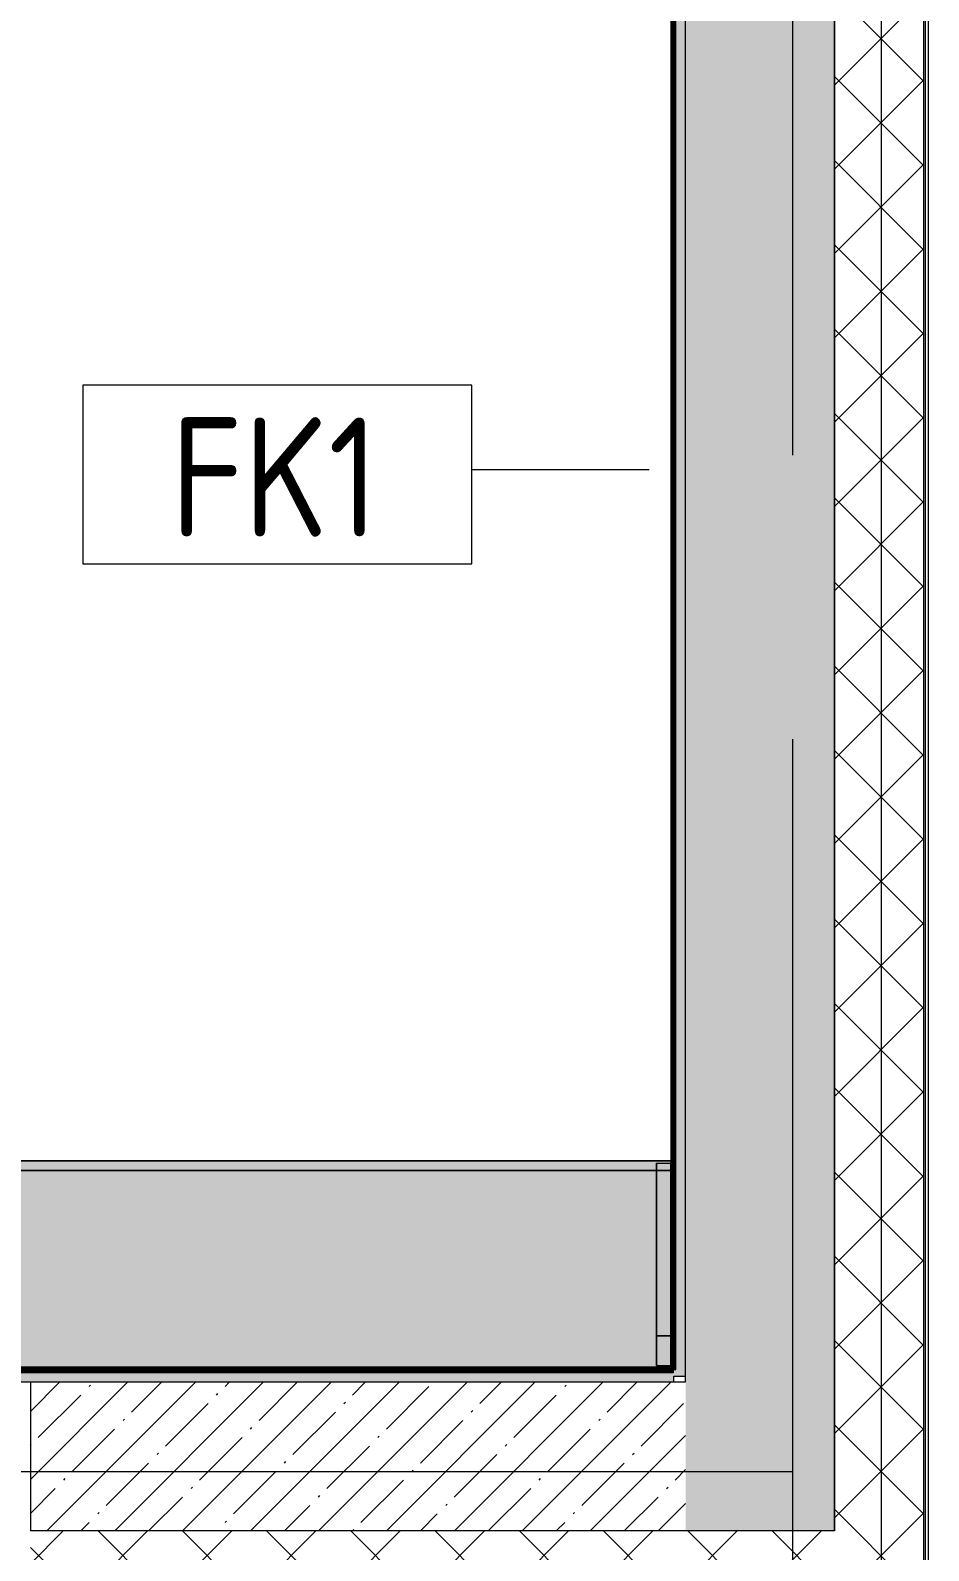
# Model space of a CAD drawing. Header units: millimetres. Extents: x 81469 to 279813, y -8553 to 29000.
# Drawn here: x 123730 to 125238, y -133 to 2418 of the extents above; entities that cross this region are included whole.
import ezdxf

# ---------------------------------------------------------------- set-up
doc = ezdxf.new("R2010")
doc.units = ezdxf.units.MM
doc.linetypes.add('Осевая', pattern=[3175, 635, -476.25, 1587.5, -476.25])
for name, color, linetype, lineweight in [('A-WALL', 7, 'Continuous', 9), ('A-WALL-IDEN', 7, 'Continuous', 9), ('I-WALL', 7, 'Continuous', 9), ('Оси', 7, 'Continuous', 9), ('Оси-2', 7, 'Осевая', 9)]:
    doc.layers.add(name, color=color, linetype=linetype, lineweight=lineweight)
for name, color, linetype, lineweight, true_color in [('A-WALL-1', 7, 'Continuous', 9, 0xc0c0c0), ('A-WALL-2', 7, 'Continuous', 9, 0xff80c0), ('I-WALL-4', 7, 'Continuous', 9, 0xc0c0c0), ('I-WALL-8', 7, 'Continuous', 80, 0xff80c0), ('S-WALL-ANLY-1', 7, 'Continuous', 5, 0x008040), ('Знаки-1', 9, 'Continuous', 9, 0x808080), ('Знаки-5', 7, 'Continuous', 9, 0xc1bbaf), ('Знаки-6', 7, 'Continuous', 9, 0xaba79f), ('Знаки-7', 7, 'Continuous', 9, 0xccc5b7)]:
    doc.layers.add(name, color=color, linetype=linetype, lineweight=lineweight, true_color=true_color)
doc.layers.add('Знаки-4', color=7, linetype='Continuous', lineweight=9, transparency=0.5)
doc.styles.add('GOST Common_1', font='GOST_Common.ttf', dxfattribs={"width": 0.9, "height": 200})
pattern_1 = [(45, (0, 0), (-70.71068, 70.71068), []), (135, (0, 0), (-70.71068, -70.71068), [])]
pattern_2 = [(45, (0, 0), (-57.024626, 57.024626), []), (45, (57.025, 0), (-57.024626, 57.024626), [100.806, -20.161, 3.353, -16.808])]
pattern_3 = [(0, (0, 0), (121.92, 30.48), [10.058, -81.382, 10.058, -81.382, -487.68]), (0, (0, 0), (121.92, 30.48), [-182.88, 10.058, -172.822, 10.058, -81.382, -213.36]), (0, (0, 0), (121.92, 30.48), [-457.2, 10.058, -50.902, 10.058, -142.342]), (120, (45.72, 15.24), (-87.356454, 90.345817), [10.058, -81.382, 10.058, -81.382, -487.68]), (120, (45.72, 15.24), (-87.356454, 90.345817), [-182.88, 10.058, -172.822, 10.058, -81.382, -213.36]), (120, (45.72, 15.24), (-87.356454, 90.345817), [-457.2, 10.058, -50.902, 10.058, -142.342]), (240, (60.96, 76.2), (-34.563546, -120.825817), [10.058, -81.382, 10.058, -81.382, -487.68]), (240, (60.96, 76.2), (-34.563546, -120.825817), [-182.88, 10.058, -172.822, 10.058, -81.382, -213.36]), (240, (60.96, 76.2), (-34.563546, -120.825817), [-457.2, 10.058, -50.902, 10.058, -142.342])]

# ---------------------------------------------------------------- blocks, each defined once
blk = doc.blocks.new('Зашивка без перфорации М3_2_1 - М3_2_21-32618587-План отделки стен 3 этажа в осях 23-33')
at = {"layer": 'Знаки-4'}
for points in [[(670.2, 171.2), (-429.8, 170.7), (-429.8, -179.9), (670.2, -179.9), (670.2, 164)], [(-424.8, -163.9), (-429.8, -163.9), (-429.8, -179.9), (670, -179.9), (670, -163.9), (-400.8, -163.9)]]:
    blk.add_hatch(color=256, dxfattribs=at).paths.add_polyline_path(points)
at = {"layer": 'Знаки-1'}
for p, q in [((670.2, -179.9), (670.2, 171.2)), ((-429.8, -179.9), (670.2, -179.9))]:
    blk.add_line(p, q, dxfattribs=at)
at = {"layer": 'Знаки-5'}
for p, q in [((670.2, 171.2), (670.2, 164)), ((-424.8, -163.9), (-429.8, -163.9)), ((-424.8, -163.9), (-400.8, -163.9)), ((670, -163.9), (-400.8, -163.9)), ((670, -163.9), (670, -179.9)), ((670.2, -176.2), (670.2, -179.9)), ((-429.8, -179.9), (670, -179.9))]:
    blk.add_line(p, q, dxfattribs=at)
at = {"layer": 'Знаки-6'}
for p, q in [((-429.8, -163.9), (-424.8, -163.9)), ((-400.8, -163.9), (670, -163.9)), ((670, -179.9), (670, -163.9)), ((670.2, -179.9), (-429.8, -179.9)), ((670, -179.9), (-429.8, -179.9))]:
    blk.add_line(p, q, dxfattribs=at)
at = {"layer": 'Знаки-7'}
for p, q in [((670.2, 163.8), (670.2, -176.2)), ((-400.8, -163.9), (-424.8, -163.9))]:
    blk.add_line(p, q, dxfattribs=at)
blk = doc.blocks.new('Зашивка_ торцевая панель - Зашивка_ торцевая панель Т2-V83-План отделки стен 3 этажа в осях 23-33')
at = {"layer": 'Знаки-4'}
blk.add_hatch(color=256, dxfattribs=at).paths.add_polyline_path([(-430, -160), (-406, -160), (-406, 180), (-430, 180)])
at = {"layer": 'Знаки-5'}
for p, q in [((-430, 167.7), (-430, -110)), ((-406, -110), (-406, 167.7)), ((-430, -110), (-430, -160)), ((-406, -110), (-430, -110)), ((-430, -110), (-406, -110)), ((-406, -160), (-406, -110)), ((-430, -160), (-406, -160))]:
    blk.add_line(p, q, dxfattribs=at)
at = {"layer": 'Знаки-6'}
for p, q in [((-430, -160), (-430, 180)), ((-430, 180), (-406, 180)), ((-406, 180), (-406, -160)), ((-430, -160), (-406, -160))]:
    blk.add_line(p, q, dxfattribs=at)
at = {"layer": 'Знаки-7'}
for p, q in [((-430, 180), (-430, 167.7)), ((-430, 180), (-406, 180)), ((-406, 167.7), (-406, 180))]:
    blk.add_line(p, q, dxfattribs=at)
blk = doc.blocks.new('М_стена_0001 - Типоразмер_без рамки-25382661-План отделки стен 3 этажа в осях 23-33')
at = {"layer": 'A-WALL-IDEN'}
for p, q in [((3.258, 1.523), (-3.273, 1.523)), ((-3.273, 1.523), (-3.273, -1.477)), ((3.258, -1.477), (3.258, 1.523)), ((-3.273, -1.477), (3.258, -1.477))]:
    blk.add_line(p, q, dxfattribs=at)

msp = doc.modelspace()

# ---------------------------------------------------------------- hatches: boundary and pattern name
at = {"layer": 'A-WALL'}
h = msp.add_hatch(dxfattribs=at)
h.set_pattern_fill('FP_2', color=256, style=0, pattern_type=2)
h.set_pattern_definition(pattern_1)
h.paths.add_polyline_path([(125080, -250), (125230, -250), (125230, 7700), (125080, 7700), (125080, -100)])
h.paths.add_polyline_path([(125230, 8900), (125230, 10820), (125080, 10820), (125080, 8900)])
h.paths.add_polyline_path([(125230, 13120), (125230, 21400), (125080, 21400), (125080, 13120)])
h = msp.add_hatch(dxfattribs=at)
h.set_pattern_fill('FP_2', color=256, style=0, pattern_type=2)
h.set_pattern_definition(pattern_1)
h.paths.add_polyline_path([(120230, -250), (121430, -250), (121430, -100), (120230, -100)])
h.paths.add_polyline_path([(124680.1, -250), (125080, -250), (125080, -100), (123730, -100), (123730, -250)])
h.paths.add_polyline_path([(115980, -250), (117030, -250), (117030, -100), (115980, -100)])
h.paths.add_polyline_path([(92730, -250), (92730, -100), (91930, -100), (91930, -250)])
h.paths.add_polyline_path([(106027.1, -250), (106230, -250), (106230, -100), (105180, -100), (105180, -250)])
h.paths.add_polyline_path([(93630, -250), (94780, -250), (94780, -100), (93630, -100)])
h.paths.add_polyline_path([(91030, -250), (91030, -100), (89210, -100), (89210, -250), (90243.8, -250)])
h.paths.add_polyline_path([(119330, -250), (119330, -100), (117930, -100), (117930, -250), (118940.7, -250)])
h.paths.add_polyline_path([(109830, -250), (109830, -100), (108930, -100), (108930, -250)])
h.paths.add_polyline_path([(97080, -250), (98130, -250), (98130, -100), (97080, -100)])
h.paths.add_polyline_path([(110730, -250), (111630, -250), (111630, -100), (110730, -100)])
h.paths.add_polyline_path([(99030, -250), (99930, -250), (99930, -100), (99030, -100)])
h.paths.add_polyline_path([(107130, -250), (108030, -250), (108030, -100), (107130, -100)])
h.paths.add_polyline_path([(102880, -250), (102880, -100), (100830, -100), (100830, -250), (102630, -250)])
h.paths.add_polyline_path([(113680, -250), (113680, -100), (112530, -100), (112530, -250), (113201.3, -250)])
at = {"layer": 'I-WALL'}
h = msp.add_hatch(dxfattribs=at)
h.set_pattern_fill('FP_35', color=256, style=0, pattern_type=2)
h.set_pattern_definition(pattern_3)
h.paths.add_polyline_path([(124830, 160), (124830, 7701), (124810, 7700), (124810, 160)])
h = msp.add_hatch(dxfattribs=at)
h.set_pattern_fill('FP_1', color=256, style=0, pattern_type=2)
h.set_pattern_definition(pattern_2)
h.paths.add_polyline_path([(124830, -100), (125080, -100), (125080, 7701), (124830, 7700), (124830, 150)])
h = msp.add_hatch(dxfattribs=at)
h.set_pattern_fill('FP_35', color=256, style=0, pattern_type=2)
h.set_pattern_definition(pattern_3)
h.paths.add_polyline_path([(124680.1, 150), (124810, 150), (124810, 170), (109770, 170), (109771, 150), (123962.7, 150)])
h = msp.add_hatch(dxfattribs=at)
h.set_pattern_fill('FP_1', color=256, style=0, pattern_type=2)
h.set_pattern_definition(pattern_2)
h.paths.add_polyline_path([(124830, -100), (124830, 150), (123730, 150), (123730, -100), (124680.1, -100)])

# ---------------------------------------------------------------- linework, layer by layer
at = {"layer": 'A-WALL'}
for p, q in [((125230, -250), (125230, 7700)), ((125233, -253), (125233, 7700))]:
    msp.add_line(p, q, dxfattribs=at)
at = {"layer": 'A-WALL-1'}
for p, q in [((125080, 7700), (125080, -100)), ((125238, -258), (125238, 7700)), ((125080, -100), (123730, -100))]:
    msp.add_line(p, q, dxfattribs=at)
at = {"layer": 'A-WALL-2'}
msp.add_line((124810, 170.5), (124810, 7700), dxfattribs=at)
at = {"layer": 'A-WALL-IDEN'}
msp.add_line((124769.1, 1680.8), (124470.9, 1680.8), dxfattribs=at)
at = {"layer": 'I-WALL-4'}
for p, q in [((124830, 150), (124830, 7688)), ((125080, -100), (125080, 7700)), ((124810, 170), (124809, 170)), ((124810, 170.5), (124810, 170)), ((124810, 150), (124810, 160)), ((124810, 160), (124830, 160)), ((109771, 150), (124830, 150)), ((123730, 150), (123730, -100))]:
    msp.add_line(p, q, dxfattribs=at)
at = {"layer": 'I-WALL-8'}
for p, q in [((124809, 7701), (124809, 171)), ((124809, 171), (109771, 171)), ((109771, 170), (124809, 170)), ((124809, 170), (124809, 170.5)), ((124809, 170.5), (124810, 170.5))]:
    msp.add_line(p, q, dxfattribs=at)
at = {"layer": 'S-WALL-ANLY-1'}
msp.add_line((125159, -179), (125159, 7700), dxfattribs=at)
at = {"layer": 'Оси'}
for p, q in [((125010, -1906.3), (125010, 593.7)), ((122510, 0), (125010, 0))]:
    msp.add_line(p, q, dxfattribs=at)
at = {"layer": 'Оси-2'}
msp.add_line((125010, 593.7), (125010, 19415.1), dxfattribs=at)

# ---------------------------------------------------------------- block references
at = {"layer": 'A-WALL-IDEN', "xscale": 99.99999999999993, "yscale": 99.99999999999993, "zscale": 99.99999999999993}
msp.add_blockref('М_стена_0001 - Типоразмер_без рамки-25382661-План отделки стен 3 этажа в осях 23-33', (124145.1, 1670.3), dxfattribs=at)
at = {"layer": 'Знаки-5', "rotation": 180}
msp.add_blockref('Зашивка без перфорации М3_2_1 - М3_2_21-32618587-План отделки стен 3 этажа в осях 23-33', (124380.2, 341.2), dxfattribs=at)
at = {"layer": 'Знаки-5'}
msp.add_blockref('Зашивка_ торцевая панель - Зашивка_ торцевая панель Т2-V83-План отделки стен 3 этажа в осях 23-33', (125211, 337.4), dxfattribs=at)

# ---------------------------------------------------------------- texts
at = {"layer": 'A-WALL-IDEN', "insert": (123964.9, 1768.3), "char_height": 200, "width": 447.342, "attachment_point": 1, "style": 'GOST Common_1'}
msp.add_mtext('FK1', dxfattribs=at)

doc.saveas('drawing.dxf')
